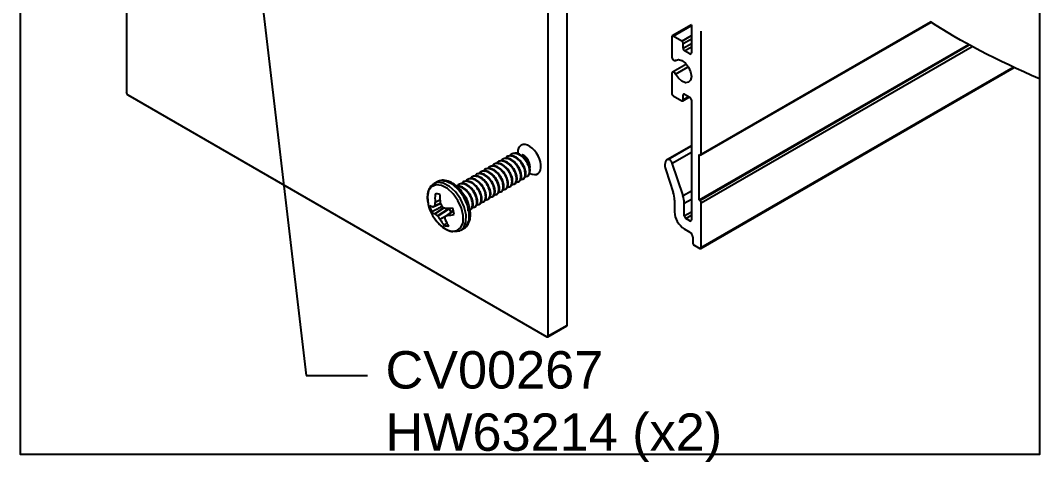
# Model space of a CAD drawing. Extents: x 0 to 5.13, y -6 to 0.
# Drawn here: x 0 to 5.13, y -6 to -3.77 of the extents above; entities that cross this region are included whole.
import ezdxf
from ezdxf import colors
from ezdxf.entities.mleader import LeaderData, LeaderLine
from ezdxf.math import Vec2, Vec3

# ---------------------------------------------------------------- set-up
doc = ezdxf.new("R2010")
doc.units = 0
doc.header["$LTSCALE"] = 0.5
doc.header["$MEASUREMENT"] = 0
for name, color, linetype in [('Dimension', 10, 'CONTINUOUS'), ('End Cap', 92, 'CONTINUOUS'), ('FAB DWG', 221, 'CONTINUOUS'), ('Hardware', 242, 'CONTINUOUS'), ('Housing', 150, 'CONTINUOUS')]:
    doc.layers.add(name, color=color, linetype=linetype)
doc.layers.add('Text-Unprinted', color=131, linetype='CONTINUOUS', plot=False)
doc.styles.get("Standard").update_dxf_attribs({"font": 'arial.ttf'})

msp = doc.modelspace()

# ---------------------------------------------------------------- linework, layer by layer
at = {"layer": 'Dimension', "transparency": 16777216}
msp.add_open_spline([(5.1254, -4.0688), (4.9095, -3.977), (4.7285, -3.8811), (4.5766, -3.7818)], degree=3, dxfattribs=at)
at = {"layer": 'End Cap', "transparency": 16777216}
for p, q in [((2.7492, -5.3076), (2.7492, -2.3623)), ((2.6541, -5.3625), (2.6541, -2.4172)), ((0.5328, -3.493), (0.5328, -4.1379)), ((0.5398, -4.1501), (2.647, -5.3666)), ((2.652, -5.3671), (2.7471, -5.3122)), ((2.6541, -5.3625), (2.7492, -5.3076))]:
    msp.add_line(p, q, dxfattribs=at)
at = {"layer": 'End Cap', "transparency": 16777216, "flags": 128}
for points in [[(2.5612, -4.5438), (2.5624, -4.5446), (2.5742, -4.5493), (2.5853, -4.5509), (2.5954, -4.5495), (2.604, -4.545), (2.6108, -4.5377), (2.6155, -4.5278), (2.6178, -4.5157), (2.6178, -4.502), (2.6155, -4.4872), (2.6108, -4.4719), (2.604, -4.4567), (2.5954, -4.4423), (2.5853, -4.4292), (2.5742, -4.418), (2.5624, -4.4092), (2.5506, -4.403), (2.5391, -4.3998), (2.5284, -4.3997), (2.519, -4.4027), (2.5113, -4.4086), (2.5055, -4.4173), (2.502, -4.4283), (2.5008, -4.4413)], [(2.5008, -4.4413), (2.5011, -4.4447)]]:
    msp.add_lwpolyline(points, dxfattribs=at)
at = {"layer": 'End Cap', "transparency": 16777216}
for centre, radius, start, end in [((0.5481, -4.1372), 0.0154, 182.6055, 237.3945), ((2.7444, -5.3082), 0.0048, 304.0564, 7.2558), ((2.6498, -5.3632), 0.00437, 230.7967, 9.214)]:
    msp.add_arc(centre, radius, start, end, dxfattribs=at)
at = {"layer": 'Hardware', "transparency": 16777216}
for p, q in [((2.465, -4.4565), (2.4678, -4.4549)), ((2.4871, -4.4437), (2.4899, -4.4421)), ((2.5287, -4.4532), (2.5236, -4.4502)), ((2.3767, -4.5075), (2.3794, -4.5059)), ((2.3988, -4.4947), (2.4015, -4.4931)), ((2.4209, -4.482), (2.4236, -4.4804)), ((2.4429, -4.4692), (2.4457, -4.4676)), ((2.2883, -4.5585), (2.291, -4.5569)), ((2.3104, -4.5458), (2.3131, -4.5442)), ((2.3325, -4.533), (2.3352, -4.5314)), ((2.3546, -4.5202), (2.3573, -4.5187)), ((2.563, -4.5278), (2.5626, -4.5206)), ((2.5632, -4.5146), (2.5632, -4.5128)), ((2.5632, -4.5294), (2.5632, -4.5278)), ((2.0953, -4.5872), (2.0794, -4.5965)), ((2.1999, -4.6095), (2.2026, -4.6079)), ((2.222, -4.5968), (2.2247, -4.5952)), ((2.2441, -4.584), (2.2468, -4.5824)), ((2.2662, -4.5713), (2.2689, -4.5697)), ((2.0747, -4.7127), (2.0754, -4.7127)), ((2.0753, -4.7127), (2.1127, -4.6962)), ((2.0754, -4.7127), (2.1127, -4.6962)), ((2.1123, -4.6953), (2.083, -4.7083)), ((2.0839, -4.7065), (2.1118, -4.6941)), ((2.0858, -4.6893), (2.11, -4.6772)), ((2.1101, -4.6786), (2.0858, -4.6908)), ((2.0858, -4.6908), (2.0858, -4.6893)), ((2.1113, -4.6923), (2.1117, -4.6938)), ((2.0849, -4.7481), (2.1296, -4.7169)), ((2.0858, -4.7487), (2.0849, -4.7481)), ((2.1306, -4.7173), (2.0858, -4.7487)), ((2.0972, -4.7574), (2.1549, -4.7209)), ((2.1569, -4.723), (2.0992, -4.7596)), ((2.1099, -4.7746), (2.1426, -4.7566)), ((2.1348, -4.7626), (2.1108, -4.7758)), ((2.1771, -4.7312), (2.1353, -4.762)), ((2.1771, -4.7312), (2.1355, -4.7619)), ((2.1359, -4.7197), (2.1372, -4.72)), ((2.1463, -4.7557), (2.1777, -4.7328)), ((2.1474, -4.7553), (2.1463, -4.7557)), ((2.1778, -4.7333), (2.1474, -4.7553)), ((2.1529, -4.7197), (2.1549, -4.7209)), ((2.1549, -4.7209), (2.1569, -4.723)), ((2.1569, -4.723), (2.1661, -4.7393)), ((2.1108, -4.7758), (2.1099, -4.7746)), ((2.1453, -4.7932), (2.131, -4.8061)), ((2.1359, -4.7776), (2.1363, -4.7788)), ((2.2144, -4.8303), (2.2303, -4.8211))]:
    msp.add_line(p, q, dxfattribs=at)
at = {"layer": 'Hardware', "transparency": 16777216, "flags": 128}
for points in [[(2.1706, -4.8356), (2.1961, -4.8324), (2.2152, -4.817), (2.2258, -4.7909), (2.2268, -4.7571), (2.2181, -4.7191), (2.2005, -4.6812), (2.1761, -4.6473), (2.1475, -4.6212), (2.1177, -4.6057), (2.09, -4.6025), (2.0674, -4.6119), (2.0524, -4.633), (2.0465, -4.6633), (2.0504, -4.6997), (2.0543, -4.7139)], [(2.2144, -4.8303), (2.2293, -4.8166), (2.2404, -4.7891), (2.2415, -4.7535), (2.2323, -4.7135), (2.2138, -4.6734), (2.1881, -4.6377), (2.1579, -4.6102), (2.1265, -4.5939), (2.0973, -4.5905), (2.0793, -4.5965)], [(2.2303, -4.8211), (2.2452, -4.8074), (2.2564, -4.7799), (2.2575, -4.7442), (2.2482, -4.7042), (2.2298, -4.6642), (2.2041, -4.6285), (2.1739, -4.601), (2.1425, -4.5847), (2.1133, -4.5813), (2.0953, -4.5872)], [(2.1823, -4.8362), (2.2091, -4.8329), (2.2144, -4.8303)]]:
    msp.add_lwpolyline(points, dxfattribs=at)
at = {"layer": 'Hardware', "transparency": 16777216}
for centre, radius, start, end in [((2.4904, -4.515), 0.0728, 1.7587, 58.236), ((2.5201, -4.5296), 0.0435, 319.9687, 11.9435), ((2.3424, -4.6671), 0.2575, 175.8475, 184.9357), ((2.0926, -4.6925), 0.0446, 67.6546, 99.1431), ((2.4086, -4.6588), 0.2991, 178.5545, 186.4163), ((2.2566, -4.65), 0.2121, 197.5094, 222.4852), ((2.0918, -4.6532), 0.0619, 237.565, 253.9892), ((2.1864, -4.6867), 0.1291, 188.3798, 203.8048), ((2.3562, -5.1941), 0.5573, 119.349, 120.2503), ((2.298, -4.7243), 0.2149, 171.0305, 175.2584), ((2.3662, -4.5894), 0.275, 202.3072, 206.1539), ((2.2416, -4.4784), 0.2635, 242.834, 246.344), ((2.1042, -4.6938), 0.0576, 231.2678, 250.4144), ((2.1868, -4.6291), 0.1566, 229.8073, 235.0685), ((2.3017, -4.6256), 0.2429, 213.4784, 217.834), ((2.3097, -4.7544), 0.1753, 183.0217, 187.5854), ((1.6116, -3.8367), 1.0632, 299.5228, 300.1933), ((2.1365, -4.232), 0.488, 270.0787, 274.2148), ((2.1313, -4.4137), 0.342, 272.695, 278.5212), ((2.0542, -4.7708), 0.1291, 8.3798, 23.8048), ((2.1973, -4.7112), 0.1272, 220.2019, 257.8889), ((2.273, -4.6894), 0.1838, 208.0331, 219.4155), ((2.148, -4.7649), 0.0446, 247.6546, 279.1431), ((2.3098, -4.6918), 0.1941, 206.6189, 217.1133)]:
    msp.add_arc(centre, radius, start, end, dxfattribs=at)
for points, knots in [([(2.465, -4.4565), (2.4588, -4.4568), (2.4476, -4.4574), (2.441, -4.4662), (2.438, -4.4702)], [0, 0, 0, 0, 0.55228, 1, 1, 1, 1]), ([(2.4871, -4.4437), (2.4809, -4.444), (2.4697, -4.4446), (2.4631, -4.4535), (2.4601, -4.4575)], [0, 0, 0, 0, 0.55228, 1, 1, 1, 1]), ([(2.5123, -4.5756), (2.5175, -4.5756), (2.528, -4.5756), (2.5373, -4.5637), (2.5402, -4.5448), (2.5352, -4.5214), (2.5231, -4.4972), (2.5057, -4.4759), (2.485, -4.4606), (2.4716, -4.4578), (2.465, -4.4565)], [0, 0, 0, 0, 0.124087, 0.25145, 0.373748, 0.5, 0.626252, 0.74855, 0.875913, 1, 1, 1, 1]), ([(2.5151, -4.574), (2.5203, -4.574), (2.5307, -4.574), (2.5401, -4.5622), (2.5429, -4.5433), (2.538, -4.5198), (2.5258, -4.4956), (2.5085, -4.4744), (2.4878, -4.459), (2.4744, -4.4562), (2.4678, -4.4549)], [0, 0, 0, 0, 0.124087, 0.25145, 0.373748, 0.5, 0.626252, 0.74855, 0.875913, 1, 1, 1, 1]), ([(2.5534, -4.5576), (2.5552, -4.5551), (2.56, -4.5489), (2.5622, -4.532), (2.5573, -4.5087), (2.5452, -4.4844), (2.5278, -4.4632), (2.5071, -4.4478), (2.4937, -4.4451), (2.4871, -4.4437)], [0, 0, 0, 0, 0.094441, 0.242391, 0.395125, 0.547858, 0.695809, 0.849886, 1, 1, 1, 1]), ([(2.5626, -4.5206), (2.5615, -4.5161), (2.5586, -4.5038), (2.5478, -4.4828), (2.5306, -4.4616), (2.5099, -4.4462), (2.4965, -4.4435), (2.4899, -4.4421)], [0, 0, 0, 0, 0.128168, 0.348309, 0.561556, 0.783634, 1, 1, 1, 1]), ([(2.5627, -4.5146), (2.5628, -4.512), (2.5629, -4.505), (2.5585, -4.4913), (2.5503, -4.4756), (2.539, -4.4618), (2.5294, -4.453), (2.5241, -4.4507), (2.5235, -4.4504)], [0, 0, 0, 0, 0.119534, 0.328829, 0.538123, 0.747142, 0.967777, 1, 1, 1, 1]), ([(2.3767, -4.5075), (2.3705, -4.5078), (2.3592, -4.5084), (2.3526, -4.5173), (2.3496, -4.5212)], [0, 0, 0, 0, 0.55228, 1, 1, 1, 1]), ([(2.3988, -4.4947), (2.3925, -4.4951), (2.3813, -4.4956), (2.3747, -4.5045), (2.3717, -4.5085)], [0, 0, 0, 0, 0.55228, 1, 1, 1, 1]), ([(2.4239, -4.6267), (2.4291, -4.6267), (2.4396, -4.6267), (2.4489, -4.6148), (2.4518, -4.5959), (2.4468, -4.5725), (2.4347, -4.5482), (2.4173, -4.527), (2.3966, -4.5116), (2.3833, -4.5088), (2.3767, -4.5075)], [0, 0, 0, 0, 0.124087, 0.25145, 0.373748, 0.5, 0.626252, 0.74855, 0.875913, 1, 1, 1, 1]), ([(2.4267, -4.6251), (2.4319, -4.6251), (2.4424, -4.6251), (2.4517, -4.6132), (2.4545, -4.5943), (2.4496, -4.5709), (2.4374, -4.5466), (2.4201, -4.5254), (2.3994, -4.51), (2.386, -4.5073), (2.3794, -4.5059)], [0, 0, 0, 0, 0.124087, 0.25145, 0.373748, 0.5, 0.626252, 0.74855, 0.875913, 1, 1, 1, 1]), ([(2.4209, -4.482), (2.4146, -4.4823), (2.4034, -4.4829), (2.3968, -4.4918), (2.3938, -4.4957)], [0, 0, 0, 0, 0.55228, 1, 1, 1, 1]), ([(2.446, -4.6139), (2.4512, -4.6139), (2.4617, -4.6139), (2.471, -4.602), (2.4739, -4.5831), (2.4689, -4.5597), (2.4568, -4.5355), (2.4394, -4.5142), (2.4187, -4.4988), (2.4054, -4.4961), (2.3988, -4.4947)], [0, 0, 0, 0, 0.124087, 0.25145, 0.373748, 0.5, 0.626252, 0.74855, 0.875913, 1, 1, 1, 1]), ([(2.4488, -4.6123), (2.454, -4.6123), (2.4645, -4.6123), (2.4738, -4.6004), (2.4766, -4.5815), (2.4717, -4.5581), (2.4595, -4.5339), (2.4422, -4.5126), (2.4215, -4.4972), (2.4081, -4.4945), (2.4015, -4.4931)], [0, 0, 0, 0, 0.124087, 0.25145, 0.373748, 0.5, 0.626252, 0.74855, 0.875913, 1, 1, 1, 1]), ([(2.4429, -4.4692), (2.4367, -4.4695), (2.4255, -4.4701), (2.4189, -4.479), (2.4159, -4.483)], [0, 0, 0, 0, 0.55228, 1, 1, 1, 1]), ([(2.4681, -4.6011), (2.4733, -4.6011), (2.4838, -4.6012), (2.4931, -4.5893), (2.496, -4.5704), (2.491, -4.5469), (2.4789, -4.5227), (2.4615, -4.5015), (2.4408, -4.4861), (2.4274, -4.4833), (2.4209, -4.482)], [0, 0, 0, 0, 0.124087, 0.25145, 0.373748, 0.5, 0.626252, 0.74855, 0.875913, 1, 1, 1, 1]), ([(2.4709, -4.5995), (2.4761, -4.5995), (2.4865, -4.5996), (2.4959, -4.5877), (2.4987, -4.5688), (2.4938, -4.5453), (2.4816, -4.5211), (2.4643, -4.4999), (2.4436, -4.4845), (2.4302, -4.4817), (2.4236, -4.4804)], [0, 0, 0, 0, 0.124087, 0.25145, 0.373748, 0.5, 0.626252, 0.74855, 0.875913, 1, 1, 1, 1]), ([(2.4902, -4.5884), (2.4954, -4.5884), (2.5059, -4.5884), (2.5152, -4.5765), (2.5181, -4.5576), (2.5131, -4.5342), (2.501, -4.5099), (2.4836, -4.4887), (2.4629, -4.4733), (2.4495, -4.4706), (2.4429, -4.4692)], [0, 0, 0, 0, 0.124087, 0.25145, 0.373748, 0.5, 0.626252, 0.74855, 0.875913, 1, 1, 1, 1]), ([(2.493, -4.5868), (2.4982, -4.5868), (2.5086, -4.5868), (2.518, -4.5749), (2.5208, -4.556), (2.5159, -4.5326), (2.5037, -4.5083), (2.4864, -4.4871), (2.4657, -4.4717), (2.4523, -4.469), (2.4457, -4.4676)], [0, 0, 0, 0, 0.124087, 0.25145, 0.373748, 0.5, 0.626252, 0.74855, 0.875913, 1, 1, 1, 1]), ([(2.2883, -4.5585), (2.2821, -4.5588), (2.2708, -4.5594), (2.2642, -4.5683), (2.2613, -4.5723)], [0, 0, 0, 0, 0.55228, 1, 1, 1, 1]), ([(2.3104, -4.5458), (2.3042, -4.5461), (2.2929, -4.5467), (2.2863, -4.5555), (2.2833, -4.5595)], [0, 0, 0, 0, 0.55228, 1, 1, 1, 1]), ([(2.3355, -4.6777), (2.3407, -4.6777), (2.3512, -4.6777), (2.3606, -4.6658), (2.3634, -4.6469), (2.3584, -4.6235), (2.3463, -4.5992), (2.329, -4.578), (2.3082, -4.5626), (2.2949, -4.5599), (2.2883, -4.5585)], [0, 0, 0, 0, 0.124087, 0.25145, 0.373748, 0.5, 0.626252, 0.74855, 0.875913, 1, 1, 1, 1]), ([(2.3383, -4.6761), (2.3435, -4.6761), (2.354, -4.6761), (2.3633, -4.6642), (2.3662, -4.6453), (2.3612, -4.6219), (2.349, -4.5976), (2.3317, -4.5764), (2.311, -4.561), (2.2976, -4.5583), (2.291, -4.5569)], [0, 0, 0, 0, 0.124087, 0.25145, 0.373748, 0.5, 0.626252, 0.74855, 0.875913, 1, 1, 1, 1]), ([(2.3325, -4.533), (2.3263, -4.5333), (2.315, -4.5339), (2.3084, -4.5428), (2.3054, -4.5468)], [0, 0, 0, 0, 0.55228, 1, 1, 1, 1]), ([(2.3576, -4.6649), (2.3628, -4.6649), (2.3733, -4.6649), (2.3826, -4.653), (2.3855, -4.6341), (2.3805, -4.6107), (2.3684, -4.5865), (2.351, -4.5652), (2.3303, -4.5499), (2.317, -4.5471), (2.3104, -4.5458)], [0, 0, 0, 0, 0.124087, 0.25145, 0.373748, 0.5, 0.626252, 0.74855, 0.875913, 1, 1, 1, 1]), ([(2.3604, -4.6633), (2.3656, -4.6633), (2.3761, -4.6633), (2.3854, -4.6514), (2.3883, -4.6325), (2.3833, -4.6091), (2.3711, -4.5849), (2.3538, -4.5636), (2.3331, -4.5483), (2.3197, -4.5455), (2.3131, -4.5442)], [0, 0, 0, 0, 0.124087, 0.25145, 0.373748, 0.5, 0.626252, 0.74855, 0.875913, 1, 1, 1, 1]), ([(2.3546, -4.5202), (2.3484, -4.5206), (2.3371, -4.5212), (2.3305, -4.53), (2.3275, -4.534)], [0, 0, 0, 0, 0.55228, 1, 1, 1, 1]), ([(2.3797, -4.6522), (2.3849, -4.6522), (2.3954, -4.6522), (2.4047, -4.6403), (2.4076, -4.6214), (2.4026, -4.598), (2.3905, -4.5737), (2.3731, -4.5525), (2.3524, -4.5371), (2.3391, -4.5344), (2.3325, -4.533)], [0, 0, 0, 0, 0.124087, 0.25145, 0.373748, 0.5, 0.626252, 0.74855, 0.875913, 1, 1, 1, 1]), ([(2.3825, -4.6506), (2.3877, -4.6506), (2.3982, -4.6506), (2.4075, -4.6387), (2.4104, -4.6198), (2.4054, -4.5964), (2.3932, -4.5721), (2.3759, -4.5509), (2.3552, -4.5355), (2.3418, -4.5328), (2.3352, -4.5314)], [0, 0, 0, 0, 0.124087, 0.25145, 0.373748, 0.5, 0.626252, 0.74855, 0.875913, 1, 1, 1, 1]), ([(2.4018, -4.6394), (2.407, -4.6394), (2.4175, -4.6394), (2.4268, -4.6275), (2.4297, -4.6086), (2.4247, -4.5852), (2.4126, -4.561), (2.3952, -4.5397), (2.3745, -4.5244), (2.3612, -4.5216), (2.3546, -4.5202)], [0, 0, 0, 0, 0.124087, 0.25145, 0.373748, 0.5, 0.626252, 0.74855, 0.875913, 1, 1, 1, 1]), ([(2.4046, -4.6378), (2.4098, -4.6378), (2.4203, -4.6378), (2.4296, -4.6259), (2.4324, -4.607), (2.4275, -4.5836), (2.4153, -4.5594), (2.398, -4.5381), (2.3773, -4.5228), (2.3639, -4.52), (2.3573, -4.5187)], [0, 0, 0, 0, 0.124087, 0.25145, 0.373748, 0.5, 0.626252, 0.74855, 0.875913, 1, 1, 1, 1]), ([(2.5534, -4.5576), (2.5499, -4.5601), (2.5456, -4.5632), (2.5395, -4.562), (2.5383, -4.5617)], [0, 0, 0, 0, 0.809355, 1, 1, 1, 1]), ([(2.0799, -4.5977), (2.0744, -4.601), (2.0613, -4.609), (2.0497, -4.6324), (2.0449, -4.6629), (2.0478, -4.6953), (2.0559, -4.7166), (2.0592, -4.7255)], [0, 0, 0, 0, 0.157737, 0.372133, 0.594537, 0.830464, 1, 1, 1, 1]), ([(2.2344, -4.659), (2.2291, -4.6504), (2.2166, -4.63), (2.1906, -4.6046), (2.1596, -4.5849), (2.1296, -4.578), (2.1068, -4.5798), (2.098, -4.5868), (2.0959, -4.5885)], [0, 0, 0, 0, 0.148975, 0.352499, 0.558555, 0.768281, 0.945078, 1, 1, 1, 1]), ([(2.222, -4.5968), (2.2158, -4.5971), (2.2045, -4.5977), (2.1979, -4.6066), (2.195, -4.6105)], [0, 0, 0, 0, 0.55228, 1, 1, 1, 1]), ([(2.2471, -4.7287), (2.2523, -4.7287), (2.2628, -4.7287), (2.2722, -4.7168), (2.275, -4.6979), (2.27, -4.6745), (2.2579, -4.6503), (2.2406, -4.629), (2.2198, -4.6136), (2.2065, -4.6109), (2.1999, -4.6095)], [0, 0, 0, 0, 0.124087, 0.25145, 0.373748, 0.5, 0.626252, 0.74855, 0.875913, 1, 1, 1, 1]), ([(2.2499, -4.7271), (2.2551, -4.7271), (2.2656, -4.7271), (2.2749, -4.7152), (2.2778, -4.6963), (2.2728, -4.6729), (2.2607, -4.6487), (2.2433, -4.6274), (2.2226, -4.6121), (2.2092, -4.6093), (2.2026, -4.6079)], [0, 0, 0, 0, 0.124087, 0.25145, 0.373748, 0.5, 0.626252, 0.74855, 0.875913, 1, 1, 1, 1]), ([(2.2441, -4.584), (2.2379, -4.5843), (2.2266, -4.5849), (2.22, -4.5938), (2.2171, -4.5978)], [0, 0, 0, 0, 0.55228, 1, 1, 1, 1]), ([(2.2692, -4.7159), (2.2744, -4.716), (2.2849, -4.716), (2.2943, -4.7041), (2.2971, -4.6852), (2.2921, -4.6617), (2.28, -4.6375), (2.2627, -4.6163), (2.2419, -4.6009), (2.2286, -4.5981), (2.222, -4.5968)], [0, 0, 0, 0, 0.124087, 0.25145, 0.373748, 0.5, 0.626252, 0.74855, 0.875913, 1, 1, 1, 1]), ([(2.272, -4.7144), (2.2772, -4.7144), (2.2877, -4.7144), (2.297, -4.7025), (2.2999, -4.6836), (2.2949, -4.6602), (2.2828, -4.6359), (2.2654, -4.6147), (2.2447, -4.5993), (2.2313, -4.5965), (2.2247, -4.5952)], [0, 0, 0, 0, 0.124087, 0.25145, 0.373748, 0.5, 0.626252, 0.74855, 0.875913, 1, 1, 1, 1]), ([(2.2662, -4.5713), (2.26, -4.5716), (2.2487, -4.5722), (2.2421, -4.5811), (2.2392, -4.585)], [0, 0, 0, 0, 0.55228, 1, 1, 1, 1]), ([(2.2913, -4.7032), (2.2965, -4.7032), (2.307, -4.7032), (2.3164, -4.6913), (2.3192, -4.6724), (2.3142, -4.649), (2.3021, -4.6247), (2.2848, -4.6035), (2.264, -4.5881), (2.2507, -4.5854), (2.2441, -4.584)], [0, 0, 0, 0, 0.124087, 0.25145, 0.373748, 0.5, 0.626252, 0.74855, 0.875913, 1, 1, 1, 1]), ([(2.2941, -4.7016), (2.2993, -4.7016), (2.3098, -4.7016), (2.3191, -4.6897), (2.322, -4.6708), (2.317, -4.6474), (2.3048, -4.6232), (2.2875, -4.6019), (2.2668, -4.5865), (2.2534, -4.5838), (2.2468, -4.5824)], [0, 0, 0, 0, 0.124087, 0.25145, 0.373748, 0.5, 0.626252, 0.74855, 0.875913, 1, 1, 1, 1]), ([(2.3134, -4.6904), (2.3186, -4.6904), (2.3291, -4.6904), (2.3385, -4.6786), (2.3413, -4.6597), (2.3363, -4.6362), (2.3242, -4.612), (2.3069, -4.5908), (2.2861, -4.5754), (2.2728, -4.5726), (2.2662, -4.5713)], [0, 0, 0, 0, 0.124087, 0.25145, 0.373748, 0.5, 0.626252, 0.74855, 0.875913, 1, 1, 1, 1]), ([(2.3162, -4.6888), (2.3214, -4.6888), (2.3319, -4.6889), (2.3412, -4.677), (2.3441, -4.6581), (2.3391, -4.6346), (2.3269, -4.6104), (2.3096, -4.5892), (2.2889, -4.5738), (2.2755, -4.571), (2.2689, -4.5697)], [0, 0, 0, 0, 0.124087, 0.25145, 0.373748, 0.5, 0.626252, 0.74855, 0.875913, 1, 1, 1, 1]), ([(2.2514, -4.6945), (2.2509, -4.6915), (2.249, -4.681), (2.2412, -4.6655), (2.2329, -4.6559), (2.2306, -4.6532)], [0, 0, 0, 0, 0.216244, 0.773218, 1, 1, 1, 1]), ([(2.2307, -4.8204), (2.2312, -4.8203), (2.2402, -4.8172), (2.2521, -4.8013), (2.2628, -4.7752), (2.2645, -4.7421), (2.257, -4.7055), (2.2461, -4.6761), (2.2364, -4.6619), (2.2344, -4.659)], [0, 0, 0, 0, 0.011103, 0.190152, 0.367169, 0.554762, 0.75104, 0.94801, 1, 1, 1, 1]), ([(2.1193, -4.7107), (2.1114, -4.715), (2.0944, -4.7244), (2.0773, -4.7338), (2.0682, -4.7388)], [0, 0, 0, 0, 0.465043, 1, 1, 1, 1]), ([(2.083, -4.7083), (2.0832, -4.7082), (2.0836, -4.7079), (2.0838, -4.7071), (2.0839, -4.7066), (2.0839, -4.7065)], [0, 0, 0, 0, 0.42854, 0.857097, 1, 1, 1, 1]), ([(2.1193, -4.7106), (2.1195, -4.711), (2.12, -4.7118), (2.1207, -4.7124), (2.1212, -4.7127), (2.1213, -4.7128)], [0, 0, 0, 0, 0.42854, 0.857097, 1, 1, 1, 1]), ([(2.0992, -4.7596), (2.0989, -4.7592), (2.0984, -4.7585), (2.0977, -4.7578), (2.0973, -4.7575), (2.0972, -4.7574)], [0, 0, 0, 0, 0.42854, 0.857097, 1, 1, 1, 1]), ([(2.1355, -4.7619), (2.1352, -4.762), (2.1348, -4.7624), (2.1346, -4.7631), (2.1346, -4.7635), (2.1346, -4.7637)], [0, 0, 0, 0, 0.42854, 0.857097, 1, 1, 1, 1]), ([(2.0817, -4.7695), (2.0822, -4.7703), (2.0893, -4.7831), (2.109, -4.8036), (2.1378, -4.8261), (2.1608, -4.8354), (2.1731, -4.8373), (2.1757, -4.8376)], [0, 0, 0, 0, 0.021895, 0.32699, 0.634921, 0.92236, 1, 1, 1, 1])]:
    msp.add_open_spline(points, degree=3, knots=knots, dxfattribs=at)
at = {"layer": 'Housing', "transparency": 16777216}
for p, q in [((3.4215, -4.452), (4.5793, -3.7836)), ((3.4235, -4.4475), (4.5766, -3.7818)), ((3.3742, -3.798), (3.2782, -3.8534)), ((3.2832, -3.8539), (3.3742, -3.8014)), ((3.3742, -3.798), (3.3742, -3.939)), ((3.4235, -4.4475), (3.4235, -3.8298)), ((3.2761, -3.858), (3.2761, -3.9577)), ((3.3261, -3.8787), (3.2832, -3.8539)), ((3.3261, -3.8787), (3.3742, -3.8509)), ((3.3331, -3.8909), (3.3742, -3.8672)), ((3.3331, -3.9153), (3.3331, -3.8909)), ((3.3331, -3.9153), (3.3742, -3.8916)), ((3.3402, -3.9276), (3.3742, -3.908)), ((3.3671, -3.9431), (3.3402, -3.9276)), ((3.3671, -3.9431), (3.3742, -3.939)), ((3.4129, -4.6781), (4.7675, -3.8962)), ((3.4165, -4.6802), (4.7711, -3.8982)), ((3.4235, -4.6924), (4.7857, -3.9061)), ((3.3489, -3.9952), (3.2792, -4.0354)), ((3.2942, -3.9768), (3.2995, -3.9738)), ((3.2947, -3.9765), (3.2993, -3.9739)), ((3.2761, -4.0423), (3.2761, -4.142)), ((3.2947, -4.045), (3.3586, -4.0081)), ((3.4215, -4.9224), (4.9979, -4.0123)), ((3.4235, -4.9178), (4.9947, -4.0108)), ((3.3331, -4.1505), (3.3402, -4.1464)), ((3.3331, -4.1749), (3.3331, -4.1505)), ((3.3402, -4.1464), (3.3671, -4.1619)), ((3.2832, -4.1542), (3.3261, -4.179)), ((3.3311, -4.1795), (3.3643, -4.1603)), ((3.3331, -4.1749), (3.3614, -4.1586)), ((3.3742, -4.1742), (3.3742, -4.7791)), ((3.3742, -4.4059), (3.2536, -4.4755)), ((3.2566, -4.4741), (3.3742, -4.4062)), ((3.2784, -4.4924), (3.3742, -4.4371)), ((3.4129, -4.4495), (3.4165, -4.4515)), ((3.4129, -4.6781), (3.4129, -4.4495)), ((3.3321, -4.6563), (3.2784, -4.4924)), ((3.2451, -4.526), (3.2826, -4.6404)), ((3.3321, -4.6563), (3.3742, -4.6319)), ((3.2892, -4.6787), (3.2892, -4.7382)), ((3.3387, -4.6946), (3.3742, -4.6741)), ((3.3387, -4.7586), (3.3387, -4.6946)), ((3.4165, -4.6802), (3.4129, -4.6781)), ((3.4235, -4.9178), (3.4235, -4.6924)), ((3.3387, -4.7586), (3.3742, -4.7381)), ((3.3458, -4.7708), (3.3742, -4.7544)), ((3.3671, -4.7831), (3.3458, -4.7708)), ((3.3671, -4.7831), (3.3742, -4.7791)), ((3.3387, -4.8239), (3.367, -4.8402)), ((3.3811, -4.8647), (3.3811, -4.8933)), ((3.3882, -4.9055), (3.4165, -4.9219))]:
    msp.add_line(p, q, dxfattribs=at)
at = {"layer": 'Housing', "transparency": 16777216, "flags": 128}
for points in [[(3.2761, -3.9577), (3.2766, -3.9617), (3.278, -3.9658), (3.2802, -3.9698), (3.283, -3.9732), (3.2862, -3.9757), (3.2894, -3.9772), (3.2923, -3.9775), (3.2947, -3.9765)], [(3.2947, -3.9765), (3.3092, -3.9721), (3.3268, -3.977), (3.3448, -3.9907), (3.3602, -4.0107), (3.3705, -4.0339), (3.3742, -4.0566), (3.3705, -4.0751), (3.3602, -4.0863), (3.3448, -4.0886), (3.3268, -4.0814), (3.3092, -4.0661), (3.2947, -4.045)], [(3.2947, -4.045), (3.2923, -4.0412), (3.2894, -4.038), (3.2862, -4.0358), (3.283, -4.0348), (3.2802, -4.035), (3.278, -4.0364), (3.2766, -4.0389), (3.2761, -4.0423)], [(3.2566, -4.4741), (3.2516, -4.4769), (3.2474, -4.481), (3.2443, -4.4863), (3.2422, -4.4928), (3.2412, -4.5002), (3.2414, -4.5084), (3.2427, -4.5171), (3.2451, -4.526)], [(3.2784, -4.4924), (3.2767, -4.4883), (3.2745, -4.4843), (3.2717, -4.4808), (3.2687, -4.4778), (3.2655, -4.4755), (3.2623, -4.4741), (3.2593, -4.4737), (3.2566, -4.4741)]]:
    msp.add_lwpolyline(points, dxfattribs=at)
at = {"layer": 'Housing', "transparency": 16777216}
for centre, radius, start, end in [((3.2804, -3.8573), 0.00437, 50.7967, 189.214), ((3.3178, -3.8916), 0.0154, 2.6055, 57.3945), ((3.3485, -3.9146), 0.0154, 182.6055, 237.3945), ((3.3699, -3.9397), 0.00437, 230.7967, 9.214), ((3.2915, -4.1413), 0.0154, 182.6055, 237.3945), ((3.3375, -4.1498), 0.00437, 50.7967, 189.214), ((3.3288, -4.1756), 0.00437, 230.7967, 9.214), ((3.3588, -4.1749), 0.0154, 2.6055, 57.3945), ((3.4192, -4.4482), 0.00437, 230.7967, 9.214), ((3.1645, -4.6805), 0.1247, 0.8303, 18.7806), ((3.214, -4.6964), 0.1247, 0.8303, 18.7806), ((3.4082, -4.6931), 0.0154, 2.6055, 57.3945), ((3.3967, -4.7333), 0.1076, 182.6055, 237.3945), ((3.354, -4.7579), 0.0154, 182.6055, 237.3945), ((3.3699, -4.7798), 0.00437, 230.7967, 9.214), ((3.3504, -4.8661), 0.0307, 2.6055, 57.3945), ((3.3965, -4.8926), 0.0154, 182.6055, 237.3945), ((3.4192, -4.9185), 0.00437, 230.7967, 9.214)]:
    msp.add_arc(centre, radius, start, end, dxfattribs=at)
at = {"layer": 'Text-Unprinted', "ltscale": 0.5, "transparency": 16777216}
msp.add_lwpolyline([(0, 0), (5.1254, 0), (5.1254, -5.9588), (0, -5.9588)], close=True, dxfattribs=at)

# ---------------------------------------------------------------- leaders
at = {"layer": 'FAB DWG', "transparency": 16777216}
ml = msp.add_multileader_mtext('Standard', dxfattribs=at)
ml.set_content('CV00267\\PHW63214 (x2)', color=256)
ml.set_leader_properties()
ml.build(insert=Vec2(0, 0))
ml.multileader.update_dxf_attribs({"dogleg_length": 0.8358, "arrow_head_size": 0.15})
ctx = ml.context
ctx.base_point, ctx.char_height, ctx.arrow_head_size, ctx.landing_gap_size, ctx.plane_origin = Vec3(1.746, -5.5605), 0.188, 0.15, 0.09, Vec3(4.2004, -4.8975)
notes = []
notes.append((ctx, [(0, (1, 1, 0), (1.4378, -5.5605), (1, 0), 0.3083, [(0, [(1.1626, -3.2234)], 0, [])])]))
ctx.mtext.insert, ctx.mtext.width, ctx.mtext.flow_direction = Vec3(1.836, -5.4388), 2.740108, 5
for ctx, leaders in notes:
    for number, flags, end, landing, length, lines in leaders:
        leader = LeaderData()
        leader.index, (leader.has_last_leader_line, leader.has_dogleg_vector, leader.attachment_direction) = number, flags
        leader.last_leader_point, leader.dogleg_vector, leader.dogleg_length = Vec3(end), Vec3(landing), length
        for number, points, colour, breaks in lines:
            line = LeaderLine()
            line.index, line.vertices, line.color, line.breaks = number, Vec3.list(points), colors.encode_raw_color(colour), breaks
            leader.lines.append(line)
        ctx.leaders.append(leader)

doc.saveas('drawing.dxf')
